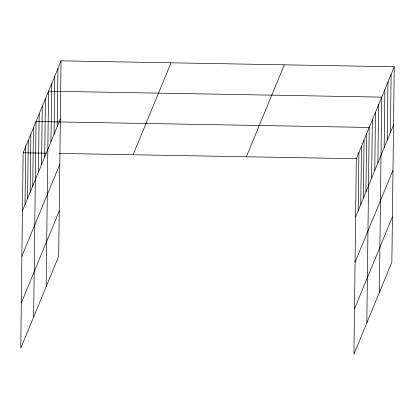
<?xml version="1.0" encoding="UTF-8"?>
<svg xmlns="http://www.w3.org/2000/svg" width="415" height="415" viewBox="0 0 415 415"><rect width="100%" height="100%" fill="white"/><g stroke="black" fill="none" stroke-linecap="round" stroke-linejoin="round"><path stroke-width="0.62" d="M61.067 60.844L23.136 152.787L20.75 348.221L58.676 256.283L61.067 60.844L394.25 66.779L391.864 262.213L353.933 354.156L356.324 158.717L394.25 66.779M25.004 204.694L25.714 146.537M27.587 198.443L28.298 140.28M30.165 192.192L30.876 134.029M32.744 185.941L33.454 127.779M33.646 316.961L36.032 121.528L369.22 127.457L366.829 322.896M38.45 172.101L39.16 113.943M41.578 164.516L42.288 106.354M44.711 156.932L45.422 98.77M46.164 286.625L48.55 91.186L381.733 97.115L379.346 292.554M50.967 141.759L51.678 83.602M54.095 134.175L54.806 76.018M57.223 126.591L57.934 68.428M358.192 210.628L358.902 152.466M360.77 204.372L361.481 146.215M363.348 198.121L364.059 139.964M365.926 191.87L366.637 133.708M371.638 178.035L372.348 119.873M374.766 170.446L375.476 112.289M377.894 162.862L378.605 104.705M384.15 147.693L384.861 89.531M387.283 140.109L387.994 81.947M390.411 132.525L391.122 74.363M22.426 210.945L60.357 119.006M21.876 256.247L59.802 164.309M21.305 302.924L59.231 210.981M133.091 154.743L171.016 62.805M246.37 156.761L284.301 64.818M355.614 216.879L393.539 124.936M355.058 262.181L392.984 170.238M354.488 308.853L392.414 216.91M23.136 152.787L46.423 153.202M59.355 153.431L356.324 158.717"/></g></svg>
